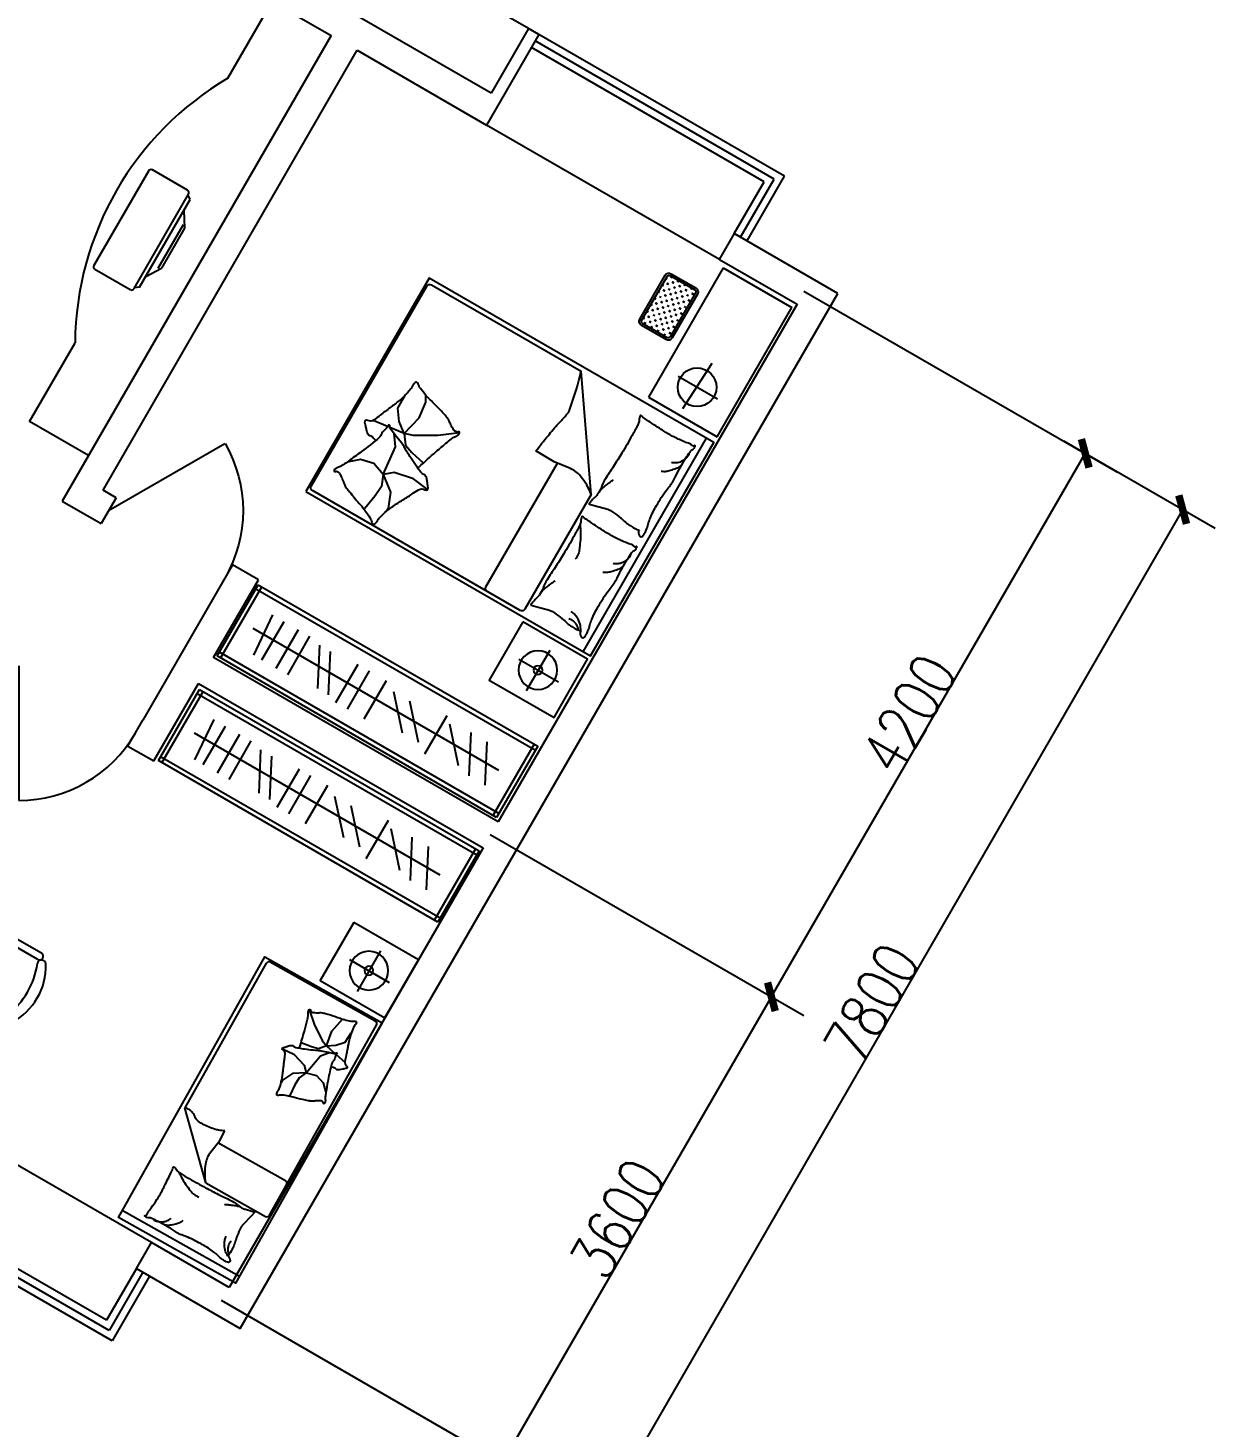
# Model space of a CAD drawing. Header units: millimetres. Extents: x 887 to 46100, y 472 to 33576.
# Drawn here: x 36855 to 44798, y 11650 to 21015 of the extents above; entities that cross this region are included whole.
import ezdxf
from ezdxf.enums import TextEntityAlignment as Align

# ---------------------------------------------------------------- set-up
doc = ezdxf.new("R2010")
doc.units = ezdxf.units.MM
for name, color, linetype in [('GROUND', 2, 'Continuous'), ('PUB_DIM', 3, 'Continuous'), ('PUB_WINDW', 7, 'Continuous'), ('WALL', 255, 'Continuous'), ('WINDOW', 2, 'Continuous'), ('家具', 151, 'Continuous')]:
    doc.layers.add(name, color=color, linetype=linetype)
doc.styles.add('DIM_FONT', font='SIMPLEX', dxfattribs={"width": 0.8})
doc.styles.add('SIMPLEX', font='SIMPLEX.SHX')
doc.styles.get("Standard").update_dxf_attribs({"font": 'arial.ttf'})
doc.dimstyles.new('DIMN', dxfattribs={"dimtxt": 300, "dimasz": 1, "dimexe": 250, "dimexo": 300, "dimgap": 0.09, "dimtad": 1, "dimdec": 0, "dimzin": 0, "dimdsep": 46, "dimtxsty": 'DIM_FONT', "dimblk": '_DIMX', "dimcen": 0.09, "dimclrt": 7, "dimadec": 0, "dimazin": 0, "dimtfac": 1, "dimtdec": 0, "dimtix": 1, "dimtmove": 2, "dimatfit": 3, "dimldrblk": '_DIMX', "dimfxl": 1, "dimtolj": 1, "dimtzin": 0, "dimarcsym": 0})

# ---------------------------------------------------------------- blocks, each defined once
blk = doc.blocks.new('_DIMX')
at = {"const_width": 50}
blk.add_lwpolyline([(-70, -70), (70, 70)], dxfattribs=at)
blk = doc.blocks.new('*D32')
at = {"layer": 'DEFPOINTS', "color": 0, "transparency": 16777216}
for p in [(45037.3, -12640.4), (41137.3, -19395.4), (42193.3, -20005)]:
    blk.add_point(p, dxfattribs=at)
at = {"layer": 'PUB_DIM', "color": 0, "lineweight": -2, "transparency": 16777216}
for p, q in [((45297.1, -12790.4), (46309.8, -13375)), ((46092.8, -13250.9), (42193.8, -20004.2)), ((41397.1, -19545.4), (42409.8, -20130))]:
    blk.add_line(p, q, dxfattribs=at)
for p, rotation in [((46093.3, -13250), 59.99999999999994), ((42193.3, -20005), 239.9999999999999)]:
    blk.add_blockref('_DIMX', p, dxfattribs=dict(at, rotation=rotation))
at = {"layer": 'PUB_DIM', "color": 7, "transparency": 16777216, "insert": (44013.3, -16552.5), "char_height": 300, "attachment_point": 5, "rotation": 60, "style": 'DIM_FONT'}
blk.add_mtext('\\A1;7800', dxfattribs=at)
blk = doc.blocks.new('_C2WLJ')
at = {"layer": '家具'}
for p, q in [((0, 550), (2400, 550)), ((0, 0), (0, 550)), ((0, 520), (2400, 520)), ((30, 0), (30, 550)), ((2370, 550), (2370, 0)), ((2400, 550), (2400, 0)), ((232, 127.9), (206, 424.7)), ((303.1, 127.4), (303.1, 425.2)), ((425.4, 127.4), (425.4, 425.2)), ((524.7, 127.4), (524.7, 425.2)), ((769.3, 147.8), (620.3, 405.8)), ((861, 147.8), (712.1, 405.8)), ((937.5, 127.4), (937.5, 425.2)), ((1036.8, 127.4), (1036.8, 425.2)), ((1182.1, 127.4), (1182.1, 425.2)), ((1481.2, 172.1), (1270.5, 382.7)), ((1618.7, 172.1), (1408.1, 382.7)), ((1701.8, 127.4), (1701.8, 425.2)), ((1962.7, 172.1), (1752.1, 382.7)), ((2068.6, 147.8), (1919.7, 405.8)), ((2206.2, 147.8), (2057.3, 405.8)), ((127.3, 280.1), (2236.8, 280.1)), ((2400, 30), (0, 30)), ((2400, 0), (0, 0))]:
    blk.add_line(p, q, dxfattribs=at)
at = {"style": 'DIM_FONT', "width": 0.8, "flags": 9}
for tag in ['YSIZE', 'XSIZE']:
    blk.add_attdef(tag, (0, 0), '', height=0.5, dxfattribs=at)
blk = doc.blocks.new('M_C55HKH')
for p, q in [((0, -52.4), (900, -52.4)), ((25.8, -508.5), (25.8, -1967.8)), ((502.6, -488.5), (45.8, -488.5)), ((502.6, -488.5), (871.6, -858.3)), ((45.8, -761.1), (564.4, -761.1)), ((871.6, -1967.8), (871.6, -858.3)), ((299.4, -1273), (294.5, -1270)), ((306.6, -1352.3), (299.4, -1273)), ((304.8, -1407.4), (306.6, -1352.3)), ((357, -1410.4), (393.4, -1337.5)), ((393.4, -1337.5), (392.3, -1318.1)), ((146.2, -1456.3), (99.8, -1409.5)), ((210.6, -1478.3), (146.2, -1456.3)), ((278.4, -1459.1), (210.6, -1478.3)), ((278.4, -1459.1), (251, -1605.9)), ((278.4, -1459.1), (304.8, -1407.4)), ((278.4, -1459.1), (357, -1410.4)), ((316.5, -1498.2), (278.4, -1459.1)), ((412.1, -1526.9), (316.5, -1498.2)), ((495.3, -1522.7), (412.1, -1526.9)), ((163.5, -1664.3), (88.8, -1648.6)), ((249.3, -1682.4), (175.1, -1666.8)), ((249.3, -1682.4), (195.7, -1717.6)), ((218.9, -1643.3), (211.2, -1652.3)), ((251, -1605.9), (218.9, -1643.3)), ((249.3, -1682.4), (286.2, -1639.5)), ((249.3, -1682.4), (266, -1787)), ((292.2, -1700.3), (249.3, -1682.4)), ((286.2, -1639.5), (333.2, -1627.5)), ((333.2, -1627.5), (405.4, -1617.7)), ((153.5, -1766.5), (147.3, -1840.5)), ((195.7, -1717.6), (153.5, -1766.5)), ((391.2, -1768.8), (292.2, -1700.3)), ((468.8, -1838.9), (391.2, -1768.8)), ((266, -1787), (242.8, -1892.3)), ((45.8, -1987.8), (851.6, -1987.8))]:
    blk.add_line(p, q)
blk.add_lwpolyline([(0, -2000), (0, 0), (900, 0), (900, -2000)], close=True)
for points in [[(135.1, -133.6, -0.263368), (107.1, -114.8, -0.494818), (116.3, -96.1, -0.049225), (134, -94.3, -0.036831), (157.6, -96.1, -0.031893), (195.6, -104.2, 0.035782), (229.5, -111.2, 0.032941), (319.2, -117.1, 0.026564), (430.4, -111.2, 0.017905), (467.9, -105.8, -0.033397), (488.1, -103.6, -0.03204), (525.2, -104.3, 0.018442), (589.5, -107.3, 0.010837), (654.3, -106.6, 0.014624), (702.2, -103.6, 0.111249), (724.7, -96.3, -0.153708), (741.6, -92.3, -0.076444), (749.1, -94, -0.215512), (751, -96.1, -0.585858), (748.4, -99.1, 0.363489), (743.5, -101.7, 0.191716), (743.4, -113.2, -0.129675), (745.4, -129.9, -0.01735), (742.4, -146.7, 0.019326), (739.8, -161.8, 0.018818), (733.1, -230.1, 0.021828), (732.2, -289.4, 0.006204), (733.6, -323.2, 0.001963), (739.8, -430.1, 0.028341), (744, -466.2, -0.117014), (743.5, -475.1, -0.36606), (742.1, -476.1, -0.03973), (728.5, -473.3, -0.048309), (714.7, -467.8, 0.062981), (704.1, -463.9, 0.04058), (680.7, -460.5, 0.014345), (613.9, -458.3, 0.005484), (488.5, -459, 0.007153), (392.3, -462, 0.008762), (349.8, -464.7, -0.008153), (304.1, -467.6, -0.06251), (247, -463.2, 0.078669), (201.4, -461.2, 0.047825), (179, -465.9, -0.034494), (148.2, -473.3, -0.023571), (122.9, -476.3, -0.510228), (121.9, -475.1), (129.4, -445.1), (150.1, -362.6, 0.073041), (152.1, -343, 0.023305), (146.3, -281.9, 0.018299), (142.3, -259, -0.01097), (134.9, -221, -0.042281), (132, -186.7, -0.027201), (134.9, -133.3)], [(133.4, -149.6, -0.05369), (147.6, -162.6, -0.070312), (155.7, -174.9, -0.015448), (159.5, -183.4, -0.013244), (163.2, -193.7, -0.082127), (166.2, -211.7, -0.064164), (163.2, -234.9)], [(134.9, -133.6, -0.077379), (169.7, -158.9, -0.077379), (195.2, -193.7, -0.047525), (205.1, -218.3, -0.047525), (210.2, -244.3)], [(608.9, -107.4, 0.027842), (585.2, -118, 0.048685), (572.6, -126.1, 0.023666), (544.7, -150.5, 0.031223), (525.7, -171.1, 0.046801), (520.6, -178.8, 0.023191), (512.5, -195.5)], [(690.9, -101.7, 0.088153), (656.4, -105.2, 0.088153), (625.2, -120.5, 0.077547), (603.6, -142.1, 0.077547), (589.5, -169.3)], [(225.5, -460.5, 0.009729), (252.8, -451.5, 0.009729), (279.7, -441.4, 0.007971), (301.4, -432.3, 0.007971), (322.9, -422.6)], [(694.7, -462, 0.016108), (655.8, -435.8, 0.024599), (629, -420.7, 0.009477), (579.9, -397.4, 0.015937), (550.1, -385.1, 0.072521), (533.7, -381.5, 0.033339), (497.5, -381.3)], [(502.6, -488.5, -0.085272), (565.9, -598.6, -0.124044), (575.2, -686.2), (561.5, -781.6), (563.3, -854.1)], [(563.3, -854.1, -0.027362), (601.8, -837.7, -0.040834), (628.9, -830.3, -0.038441), (716.6, -820.8, -0.076528), (760.7, -826.1, -0.103649), (788.2, -840.5, 0.093398), (818.4, -857, 0.072727), (840.5, -860.8, 0.052315), (871.6, -858.3)], [(400.3, -1581.4, 0.025626), (401.8, -1590.8, 0.0108), (426.4, -1696.7, 0.00456), (445.4, -1768.5, 0.01125), (454.1, -1797.4, 0.069394), (461.7, -1813.2, -0.079756), (468.1, -1827, -0.106399), (468.8, -1838.9, -0.328642), (465.8, -1841.8, -0.299547), (460.8, -1839.5, 0.189917), (454.1, -1834.5, 0.033518), (446, -1832.9, 0.075627), (442.4, -1833, 0.053489), (435.9, -1834.8, 0.017838), (417.6, -1843, 0.038394), (397.1, -1855.1, -0.059529), (383.5, -1862.4, -0.035943), (361.9, -1869, -0.011245), (291.4, -1883.8, -0.006203), (259.2, -1889.3, 0.010783), (240.6, -1892.7, 0.019485), (229.8, -1895.4, 0.005062), (188.4, -1907.7, 0.101392), (167.2, -1919.3, -0.223768), (156.1, -1922.3, -0.25558), (152.7, -1919.5, -0.081563), (149.7, -1906.7, -0.071805), (150.7, -1893, 0.069985), (151.8, -1879, 0.03546), (145.4, -1830.7, 0.029432), (130.3, -1774, 0.001554), (121.1, -1746.5, -0.00152), (111.6, -1718.4, -0.004735), (102.3, -1689.3, 0.00382), (90.8, -1653.2, 0.296001), (66.5, -1633.6, -0.649774), (60.7, -1615.9, -0.02319), (64.7, -1612.6, 0.0288), (67.9, -1609.9, 0.005727), (73, -1605.1, -0.004358), (79.6, -1598.7, -0.027528), (94.1, -1586.2, -0.046214), (103.8, -1580.2, -0.194121), (117.3, -1579, 0.133719), (136.6, -1579.7, 0.005779), (154.6, -1575.2, 0.008882)]]:
    blk.add_lwpolyline(points, format="xyb")
blk.add_lwpolyline([(345.4, -1251, 0.101392), (365.7, -1237.8, -0.223768), (376.5, -1234, -0.25558), (380.2, -1236.5, -0.081563), (384.2, -1249.1, -0.071805), (384.2, -1262.7, 0.069985), (384.1, -1276.8, 0.03546), (394.2, -1324.5, 0.029432), (413.7, -1379.8, 0.001554), (425, -1406.6, -0.00152), (436.5, -1433.9, -0.004735), (448, -1462.2, 0.00382), (462.3, -1497.3, 0.296001), (488, -1515, -0.649774), (495.1, -1532.2, -0.02319), (491.4, -1535.7, 0.0288), (488.4, -1538.7, 0.005727), (483.8, -1543.9, -0.004358), (477.7, -1550.8, -0.027528), (464.1, -1564.3, -0.046214), (454.9, -1571.1, -0.194121), (441.5, -1573.2, 0.133719), (422.3, -1574.1, 0.011505), (387.3, -1586.1, 0.008882), (342.6, -1603.5, 0.012426), (285.7, -1628.6, -0.033612), (264.2, -1636.9), (217.8, -1651.5), (182, -1662.8, 0.224341), (170.4, -1673.5, -0.722772), (163.3, -1673.1, -0.103513), (163.2, -1670, 0.053465), (163.5, -1664.3, 0.030109), (161.3, -1645.6, -0.031436), (159.2, -1627.7, -0.05324), (159.9, -1615.6, 0.05518), (160.5, -1603.9, 0.056271), (157, -1583.3, 0.0108), (124.3, -1479.6, 0.00456), (99.8, -1409.5, 0.01125), (89, -1381.3, 0.069394), (80.2, -1366.2, -0.079756), (72.8, -1352.9, -0.106399), (71.2, -1341.1, -0.328642), (73.9, -1337.9, -0.299547), (79.1, -1339.9, 0.189917), (86.1, -1344.3, 0.033518), (94.3, -1345.3, 0.075627), (98, -1345, 0.053489), (104.3, -1342.6, 0.017838), (121.9, -1333, 0.038394), (141.4, -1319.4, -0.059529), (154.4, -1311.1, -0.035943), (175.4, -1302.8, -0.011245), (244.6, -1282.8, -0.006203), (276.3, -1274.7, 0.010783), (294.5, -1270, 0.019485), (305.2, -1266.5, 0.005062)], format="xyb", close=True)
for centre, start, end in [((45.8, -508.5), 90, 180), ((45.8, -741.1), 180, 270), ((45.8, -1967.8), 180, 270), ((851.6, -1967.8), 270, 0)]:
    blk.add_arc(centre, 20, start, end)
at = {"style": 'DIM_FONT', "width": 0.8, "flags": 9}
for tag in ['YSIZE', 'XSIZE']:
    blk.add_attdef(tag, (0, 0), '', height=0.5, dxfattribs=at)
blk = doc.blocks.new('M_C32CXI')
for p, q in [((-188.1, 275), (86.9, 275)), ((86.9, 225), (-188.1, 225)), ((211.9, 250), (111.9, 250)), ((261.9, 200), (261.9, -200)), ((-188.1, -225), (86.9, -225)), ((86.9, -275), (-188.1, -275)), ((211.9, -250), (111.9, -250))]:
    blk.add_line(p, q)
for centre, radius, start, end in [((111, 0), 425.9, 148.10921, 211.89079), ((-226.8, 210.2), 28.1, 338.76069, 148.10921), ((314, 0), 552.1, 158.76069, 201.23931), ((-188.1, 250), 25, 90, 270), ((86.9, 250), 25, 270, 90), ((211.9, 200), 50, 0, 90), ((-226.8, -210.2), 28.1, 211.89079, 21.23931), ((-188.1, -250), 25, 90, 270), ((86.9, -250), 25, 270, 90), ((211.9, -200), 50, 270, 0)]:
    blk.add_arc(centre, radius, start, end)
at = {"width": 0.8, "flags": 9}
for tag in ['XSIZE', 'YSIZE']:
    blk.add_attdef(tag, (0, 0), '', height=0.5, dxfattribs=at)
blk = doc.blocks.new('_C3XND')
at = {"layer": '家具'}
for p, q in [((6.2, 92.7), (6.2, 397.6)), ((-148.9, 249.4), (164.7, 249.4))]:
    blk.add_line(p, q, dxfattribs=at)
blk.add_lwpolyline([(-225, 500), (225, 500), (225, 0), (-225, 0)], close=True, dxfattribs=at)
for radius in [129.6, 29.6]:
    blk.add_circle((4.7, 251.5), radius, dxfattribs=at)
at = {"style": 'DIM_FONT', "width": 0.8, "flags": 9}
for tag in ['YSIZE', 'XSIZE']:
    blk.add_attdef(tag, (0, 0), '', height=0.5, dxfattribs=at)
blk = doc.blocks.new('_C4XPD')
at = {"layer": '家具'}
h = blk.add_hatch(dxfattribs=at)
h.set_pattern_fill('CROSS', color=256, scale=4, style=0)
h.set_pattern_definition([(0, (-481053.1, -24374.426), (25.4, 25.4), [12.7, -38.1]), (90, (-481046.75, -24380.776), (-25.4, 25.4), [12.7, -38.1])])
h.paths.add_polyline_path([(185, 220, 0.414214), (170, 235), (-170, 235, 0.414214), (-185, 220), (-185, 30, 0.414214), (-170, 15), (170, 15, 0.414214), (185, 30)])
for p, q in [((-200, 220), (-200, 30)), ((-185, 220), (-185, 30)), ((170, 250), (-170, 250)), ((170, 235), (-170, 235)), ((185, 30), (185, 220)), ((200, 30), (200, 220)), ((-170, 15), (170, 15)), ((-170, 0), (170, 0))]:
    blk.add_line(p, q, dxfattribs=at)
for centre, radius, start, end in [((-170, 220), 30, 90, 180), ((-170, 220), 15, 90, 180), ((170, 220), 30, 0, 90), ((170, 220), 15, 0, 90), ((-170, 30), 30, 180, 270), ((-170, 30), 15, 180, 270), ((170, 30), 30, 270, 0), ((170, 30), 15, 270, 0)]:
    blk.add_arc(centre, radius, start, end, dxfattribs=at)
at = {"style": 'DIM_FONT', "width": 0.8, "flags": 9}
for tag in ['YSIZE', 'XSIZE']:
    blk.add_attdef(tag, (0, 0), '', height=0.5, dxfattribs=at)
blk = doc.blocks.new('M_C54TQD')
for p, q in [((0, -52.4), (1500, -52.4)), ((25.8, -508.5), (25.8, -1967.8)), ((853.5, -488.5), (45.8, -488.5)), ((853.5, -488.5), (1471.6, -915.9)), ((45.8, -761.1), (915.3, -761.1)), ((1471.6, -1967.8), (1471.6, -915.9)), ((381, -1368.3), (394.8, -1471.4)), ((777.6, -1368.4), (698.4, -1472.4)), ((160.8, -1514.4), (136.8, -1517.8)), ((255.4, -1552.2), (160.8, -1514.4)), ((394.8, -1471.4), (369, -1593.5)), ((528.4, -1559.3), (508.6, -1470.4)), ((698.4, -1472.4), (623.3, -1602.7)), ((257.2, -1617.5), (188.4, -1621)), ((324.3, -1645), (255.4, -1552.2)), ((324.3, -1645), (257.2, -1617.5)), ((369, -1593.5), (324.3, -1645)), ((548.2, -1616.6), (528.4, -1559.3)), ((605.5, -1658), (548.2, -1616.6)), ((623.3, -1602.7), (605.5, -1658)), ((90.3, -1638.1), (87, -1644.6)), ((188.4, -1621), (90.3, -1638.1)), ((324.3, -1645), (510, -1663.9)), ((324.3, -1645), (355.2, -1727.5)), ((510, -1663.9), (559.9, -1700)), ((559.9, -1700), (572, -1708.6)), ((605.5, -1658), (593.7, -1752.2)), ((605.5, -1658), (734, -1626.4)), ((605.5, -1658), (654.9, -1721.3)), ((734, -1626.4), (836.8, -1640.3)), ((836.8, -1640.3), (872.8, -1660.3)), ((355.2, -1727.5), (334.6, -1810)), ((591.9, -1766.9), (580, -1861.5)), ((654.9, -1721.3), (720.1, -1768.7)), ((720.1, -1768.7), (813, -1768.7)), ((334.6, -1810), (281, -1872.6)), ((45.8, -1987.8), (1451.6, -1987.8))]:
    blk.add_line(p, q)
blk.add_lwpolyline([(0, -2000), (0, 0), (1500, 0), (1500, -2000)], close=True)
for points in [[(101, -126.8, -0.263368), (73, -108, -0.494818), (82.2, -89.3, -0.049225), (99.9, -87.5, -0.036831), (123.5, -89.3, -0.031893), (161.5, -97.4, 0.035782), (195.4, -104.4, 0.032941), (285.1, -110.3, 0.026564), (396.3, -104.4, 0.017905), (433.8, -99, -0.033397), (454, -96.8, -0.03204), (491.1, -97.5, 0.018442), (555.4, -100.5, 0.010837), (620.2, -99.8, 0.014624), (668.1, -96.8, 0.111249), (690.6, -89.5, -0.153708), (707.5, -85.5, -0.076444), (715, -87.2, -0.215512), (716.9, -89.3, -0.585858), (714.3, -92.3, 0.363489), (709.4, -94.9, 0.191716), (709.4, -106.4, -0.129675), (711.3, -123, -0.01735), (708.3, -139.8, 0.019326), (705.7, -154.9, 0.018818), (699, -223.3, 0.021828), (698.1, -282.6, 0.006204), (699.5, -316.4, 0.001963), (705.7, -423.3, 0.028341), (709.9, -459.4, -0.117014), (709.4, -468.3, -0.36606), (708, -469.3, -0.03973), (694.4, -466.5, -0.048309), (680.6, -461, 0.062981), (670, -457.1, 0.04058), (646.6, -453.7, 0.014345), (579.8, -451.4, 0.005484), (454.4, -452.2, 0.007153), (358.2, -455.2, 0.008762), (315.7, -457.9, -0.008153), (270, -460.8, -0.06251), (212.9, -456.4, 0.078669), (167.3, -454.4, 0.047825), (144.9, -459.1, -0.034494), (114.1, -466.5, -0.023571), (88.8, -469.5, -0.510228), (87.8, -468.3), (95.3, -438.3), (116, -355.7, 0.073041), (118, -336.2, 0.023305), (112.2, -275, 0.018299), (108.2, -252.2, -0.01097), (100.8, -214.2, -0.042281), (97.9, -179.9, -0.027201), (100.8, -126.5)], [(99.3, -142.8, -0.05369), (113.5, -155.8, -0.070312), (121.6, -168.1, -0.015448), (125.4, -176.6, -0.013244), (129.1, -186.8, -0.082127), (132.1, -204.9, -0.064164), (129.1, -228.1)], [(100.8, -126.8, -0.077379), (135.6, -152.1, -0.077379), (161.1, -186.8, -0.047525), (171, -211.5, -0.047525), (176.1, -237.5)], [(574.8, -100.6, 0.027842), (551.1, -111.2, 0.048685), (538.5, -119.3, 0.023666), (510.6, -143.6, 0.031223), (491.6, -164.3, 0.046801), (486.5, -172, 0.023191), (478.4, -188.7)], [(656.8, -94.9, 0.088153), (622.3, -98.4, 0.088153), (591.1, -113.7, 0.077547), (569.5, -135.3, 0.077547), (555.4, -162.4)], [(810.2, -126.8, -0.263368), (782.3, -108, -0.494818), (791.4, -89.3, -0.049225), (809.1, -87.5, -0.036831), (832.8, -89.3, -0.031893), (870.7, -97.4, 0.035782), (904.6, -104.4, 0.032941), (994.3, -110.3, 0.026564), (1105.5, -104.4, 0.017905), (1143, -99, -0.033397), (1163.3, -96.8, -0.03204), (1200.3, -97.5, 0.018442), (1264.7, -100.5, 0.010837), (1329.4, -99.8, 0.014624), (1377.3, -96.8, 0.111249), (1399.9, -89.5, -0.153708), (1416.8, -85.5, -0.076444), (1424.2, -87.2, -0.215512), (1426.2, -89.3, -0.585858), (1423.5, -92.3, 0.363489), (1418.6, -94.9, 0.191716), (1418.6, -106.4, -0.129675), (1420.5, -123, -0.01735), (1417.5, -139.8, 0.019326), (1414.9, -154.9, 0.018818), (1408.3, -223.3, 0.021828), (1407.4, -282.6, 0.006204), (1408.8, -316.4, 0.001963), (1414.9, -423.3, 0.028341), (1419.2, -459.4, -0.117014), (1418.6, -468.3, -0.36606), (1417.2, -469.3, -0.03973), (1403.6, -466.5, -0.048309), (1389.9, -461, 0.062981), (1379.2, -457.1, 0.04058), (1355.8, -453.7, 0.014345), (1289.1, -451.4, 0.005484), (1163.6, -452.2, 0.007153), (1067.5, -455.2, 0.008762), (1024.9, -457.9, -0.008153), (979.2, -460.8, -0.06251), (922.1, -456.4, 0.078669), (876.5, -454.4, 0.047825), (854.1, -459.1, -0.034494), (823.4, -466.5, -0.023571), (798, -469.5, -0.510228), (797.1, -468.3), (804.6, -438.3), (825.2, -355.7, 0.073041), (827.2, -336.2, 0.023305), (821.5, -275, 0.018299), (817.4, -252.2, -0.01097), (810.1, -214.2, -0.042281), (807.2, -179.9, -0.027201), (810.1, -126.5)], [(1284.1, -100.6, 0.027842), (1260.3, -111.2, 0.048685), (1247.8, -119.3, 0.023666), (1219.8, -143.6, 0.031223), (1200.8, -164.3, 0.046801), (1195.7, -172, 0.023191), (1187.7, -188.7)], [(1366.1, -94.9, 0.088153), (1331.5, -98.4, 0.088153), (1300.3, -113.7, 0.077547), (1278.7, -135.3, 0.077547), (1264.7, -162.4)], [(191.4, -453.7, 0.009729), (218.7, -444.6, 0.009729), (245.6, -434.6, 0.007971), (267.3, -425.5, 0.007971), (288.8, -415.8)], [(660.6, -455.2, 0.016108), (621.7, -429, 0.024599), (594.9, -413.9, 0.009477), (545.8, -390.6, 0.015937), (516, -378.3, 0.072521), (499.6, -374.7, 0.033339), (463.4, -374.5)], [(900.6, -453.7, 0.009729), (927.9, -444.6, 0.009729), (954.8, -434.6, 0.007971), (976.6, -425.5, 0.007971), (998, -415.8)], [(853.5, -488.5, -0.085272), (916.8, -598.6, -0.124044), (926, -686.2), (912.4, -781.6), (914.1, -911.7)], [(914.1, -911.7, 0.007867), (1031.7, -893.9, 0.009508), (1128.5, -875.9, 0.006616), (1193.5, -861.5, -0.023828), (1211.7, -858.2, -0.080713), (1230.3, -858.7, -0.009591), (1382.9, -890.6, -0.013133), (1416.4, -899.2, -0.007859), (1471.6, -915.9)], [(464, -1480.4, 0.025626), (475.6, -1477.6, 0.0108), (604.9, -1436, 0.00456), (692.4, -1404.8, 0.01125), (727.5, -1391, 0.069394), (746.3, -1379.9, -0.079756), (762.9, -1370.5, -0.106399), (777.6, -1368.4, -0.328642), (781.6, -1371.8, -0.299547), (779.2, -1378.3, 0.189917), (773.7, -1387.1, 0.033518), (772.5, -1397.4, 0.075627), (773, -1402, 0.053489), (776, -1409.8, 0.017838), (788.1, -1431.8, 0.038394), (805.3, -1456.1, -0.059529), (815.7, -1472.2, -0.035943), (826.3, -1498.4, -0.011245), (851.9, -1584.7, -0.006203), (862.2, -1624.3, 0.010783), (868.3, -1647, 0.019485), (872.8, -1660.3, 0.005062), (892.4, -1710.5, 0.101392), (909.1, -1735.8, -0.223768), (914, -1749.2, -0.25558), (910.9, -1753.8, -0.081563), (895.2, -1758.9, -0.071805), (878.1, -1759, 0.069985), (860.5, -1759.1, 0.03546), (801, -1772.1, 0.029432), (732, -1796.8, 0.001554), (698.6, -1811.2, -0.00152), (664.5, -1825.8, -0.004735), (629.3, -1840.5, 0.00382), (585.5, -1858.6, 0.296001), (563.6, -1890.9, -0.649774), (542.2, -1899.9, -0.02319), (537.7, -1895.3, 0.0288), (534, -1891.6, 0.005727), (527.4, -1885.8, -0.004358), (518.8, -1878.2, -0.027528), (501.8, -1861.4, -0.046214), (493.2, -1849.9, -0.194121), (490.4, -1833.2, 0.133719), (489.3, -1809.2, 0.005779), (481.8, -1787.2, 0.008882)]]:
    blk.add_lwpolyline(points, format="xyb")
blk.add_lwpolyline([(58.1, -1583.2, 0.101392), (39.5, -1559.2, -0.223768), (33.6, -1546.2, -0.25558), (36.4, -1541.4, -0.081563), (51.6, -1535.1, -0.071805), (68.7, -1533.7, 0.069985), (86.2, -1532.2, 0.03546), (144.5, -1514.8, 0.029432), (211.5, -1484.8, 0.001554), (243.6, -1467.9, -0.00152), (276.5, -1450.7, -0.004735), (310.5, -1433.4, 0.00382), (352.7, -1412, 0.296001), (372.1, -1378.1, -0.649774), (392.8, -1367.5, -0.02319), (397.6, -1371.7, 0.0288), (401.6, -1375.1, 0.005727), (408.6, -1380.4, -0.004358), (417.8, -1387.3, -0.027528), (436, -1402.8, -0.046214), (445.5, -1413.5, -0.194121), (449.5, -1430, 0.133719), (452.5, -1453.8, 0.011505), (471.2, -1496.2, 0.008882), (497.5, -1550, 0.012426), (534.6, -1618.4, -0.033612), (547.3, -1644.2), (570.3, -1700.5), (588.1, -1744, 0.224341), (602.6, -1757.3, -0.722772), (602.8, -1766.1, -0.103513), (599, -1766.6, 0.053465), (591.8, -1766.9, 0.030109), (568.7, -1771.5, -0.031436), (546.6, -1775.9, -0.05324), (531.5, -1776.4, 0.05518), (516.9, -1776.8, 0.056271), (491.6, -1783.4, 0.0108), (365.9, -1834.8, 0.00456), (281, -1872.6, 0.01125), (247.1, -1889, 0.069394), (229.2, -1901.6, -0.079756), (213.3, -1912.2, -0.106399), (198.9, -1915.4, -0.328642), (194.6, -1912.4, -0.299547), (196.5, -1905.7, 0.189917), (201.3, -1896.5, 0.033518), (201.7, -1886.2, 0.075627), (200.8, -1881.6, 0.053489), (197.3, -1874, 0.017838), (183.5, -1853, 0.038394), (164.5, -1830.2, -0.059529), (152.9, -1814.9, -0.035943), (140.3, -1789.6, -0.011245), (108.1, -1705.4, -0.006203), (94.9, -1666.8, 0.010783), (87, -1644.6, 0.019485), (81.6, -1631.7, 0.005062)], format="xyb", close=True)
for centre, start, end in [((45.8, -508.5), 90, 180), ((45.8, -741.1), 180, 270), ((45.8, -1967.8), 180, 270), ((1451.6, -1967.8), 270, 0)]:
    blk.add_arc(centre, 20, start, end)
at = {"style": 'DIM_FONT', "width": 0.8, "flags": 9}
for tag in ['YSIZE', 'XSIZE']:
    blk.add_attdef(tag, (0, 0), '', height=0.5, dxfattribs=at)
blk = doc.blocks.new('_DBLK')
blk.add_line((-0.5, 0), (0, -0.866))
blk.add_arc((-0.5, 0), 1, 300, 0)
at = {"style": 'SIMPLEX', "flags": 9}
blk.add_attdef('A', text='', height=1, dxfattribs=at).set_placement((0, 1.5), align=Align.MIDDLE)
blk = doc.blocks.new('_C6BOA')
for p, q in [((-230.9, 156.1), (-146.8, 208.4)), ((-158.7, 192.4), (122.5, 192.4)), ((-146.8, 208.4), (110.7, 208.4)), ((194.7, 156.1), (110.7, 208.4)), ((-338.1, 117.5), (-338.1, -109.2)), ((285.9, 133.5), (-322.1, 133.5)), ((-300.5, 156.1), (-316.5, 133.5)), ((264.4, 156.1), (-300.5, 156.1)), ((264.4, 156.1), (280.4, 133.5)), ((301.9, -109.2), (301.9, 117.5)), ((-322.1, -125.2), (285.9, -125.2))]:
    blk.add_line(p, q)
for centre, start, end in [((-322.1, 117.5), 90, 180), ((285.9, 117.5), 0, 90), ((-322.1, -109.2), 180, 270), ((285.9, -109.2), 270, 0)]:
    blk.add_arc(centre, 16, start, end)
at = {"style": 'DIM_FONT', "width": 0.8, "flags": 9}
for tag in ['YSIZE', 'XSIZE']:
    blk.add_attdef(tag, (0, 0), '', height=0.5, dxfattribs=at)
blk = doc.blocks.new('1T4F31深院')
at = {"layer": 'GROUND'}
blk.add_line((41715.3, -10029.6), (40918.5, -9569.6), dxfattribs=at)
at = {"layer": 'WALL'}
for p, q in [((41465.3, -10462.6), (40062.3, -9652.6)), ((39962.3, -9825.8), (40395.3, -10075.8)), ((40395.3, -10075.8), (38595.3, -13193.5)), ((41784.6, -10069.6), (41434.6, -10675.8)), ((41715.3, -10029.6), (41465.3, -10462.6)), ((41784.6, -10069.6), (41715.3, -10029.6)), ((38868.5, -13120.3), (40568.5, -10175.8)), ((40568.5, -10175.8), (41434.6, -10675.8)), ((43092.1, -11401.8), (42992.1, -11575)), ((43786.2, -11802.6), (43092.1, -11401.8)), ((42993.4, -11575.8), (43513, -11875.8)), ((39786.2, -18730.8), (43786.2, -11802.6)), ((43513, -11875.8), (41513, -15339.9)), ((38595.3, -13193.5), (38855.2, -13343.5)), ((38955.2, -13170.3), (38855.2, -13343.5)), ((38955.2, -13170.3), (38868.5, -13120.3)), ((39734.6, -13620.3), (39634.6, -13793.5)), ((39907.8, -13720.3), (39734.6, -13620.3)), ((39607.8, -14239.9), (39907.8, -13720.3)), ((39634.6, -13793.5), (39134.6, -14659.5)), ((41513, -15339.9), (39607.8, -14239.9)), ((39207.8, -14932.7), (39507.8, -14413.1)), ((39507.8, -14413.1), (41413, -15513.1)), ((39034.6, -14832.7), (39134.6, -14659.5)), ((39034.6, -14832.7), (39207.8, -14932.7)), ((41413, -15513.1), (39713, -18457.6)), ((39092.1, -18330), (39192.1, -18156.8)), ((39713, -18457.6), (39192.1, -18156.8)), ((39092.1, -18330), (39786.2, -18730.8))]:
    blk.add_line(p, q, dxfattribs=at)
at = {"layer": 'WINDOW'}
for p, q in [((43360.4, -11037.1), (41759.6, -10112.9)), ((43428.7, -11018.8), (41784.6, -10069.6)), ((43292.1, -11055.4), (41734.6, -10156.2)), ((42993.4, -11575.8), (41434.6, -10675.8)), ((43135.4, -11426.8), (43360.4, -11037.1)), ((43178.7, -11451.8), (43428.7, -11018.8)), ((43092.1, -11401.8), (43292.1, -11055.4)), ((39192.1, -18156.8), (37634.6, -17257.6)), ((38892.1, -18676.4), (37334.6, -17777.2)), ((38928.7, -18813), (37284.6, -17863.8)), ((38910.4, -18744.7), (37309.6, -17820.5)), ((39193.4, -18157.6), (39192.1, -18156.8)), ((39092.1, -18330), (38892.1, -18676.4)), ((39135.4, -18355), (38910.4, -18744.7)), ((39178.7, -18380), (38928.7, -18813))]:
    blk.add_line(p, q, dxfattribs=at)
at = {"layer": '家具'}
for p, q in [((39703.5, -10362.6), (39976.2, -9890.3)), ((43018.5, -11631.5), (42518.5, -12497.5)), ((43018.5, -11631.5), (43477.8, -11896.7)), ((42977.8, -12762.7), (43477.8, -11896.7)), ((38377.4, -12659.6), (38680.9, -12133.7)), ((42980.6, -12511.7), (42716.6, -12359.3)), ((42941.6, -12271), (42746.3, -12575.8)), ((42518.5, -12497.5), (42977.8, -12762.7)), ((38772, -12887.5), (38377.4, -12659.6))]:
    blk.add_line(p, q, dxfattribs=at)
blk.add_circle((42843.8, -12431), 129.6, dxfattribs=at)
blk.add_arc((40756.5, -12151.3), 2075.6, 120.48449, 179.51551, dxfattribs=at)
at = {"layer": 'WALL', "xscale": 0.9, "rotation": 329.9999999999999}
for p in [(39631.8, -14229.9), (39239, -14930.5)]:
    blk.add_blockref('_C2WLJ', p, dxfattribs=at)
at = {"layer": 'WINDOW', "xscale": 900, "zscale": 900, "rotation": 330.0000000000001}
for p, yscale in [((39294.9, -13481.9), -900), ((38694.9, -14521.1), 900)]:
    blk.add_blockref('_DBLK', p, dxfattribs=dict(at, yscale=yscale))
at = {"layer": '家具'}
for name, p, xscale, yscale, zscale, rotation in [('_C6BOA', (39109, -11393.5), 1.2, 1.2, 1.2, 240), ('M_C54TQD', (42130.7, -14229.8), -1.1, 1.1, 1.1, 240.0000000000033)]:
    blk.add_blockref(name, p, dxfattribs=dict(at, xscale=xscale, yscale=yscale, zscale=zscale, rotation=rotation))
at = {"layer": '家具', "xscale": -1}
for name, p, rotation in [('_C4XPD', (42761.4, -11954.1), 60.00000000000387), ('_C3XND', (41998.9, -14446), 60.00000000000163), ('_C3XND', (40867.7, -16457.7), 60.00000000000163)]:
    blk.add_blockref(name, p, dxfattribs=dict(at, rotation=rotation))
at = {"layer": '家具'}
for name, p, rotation in [('M_C32CXI', (38155.9, -16361.6), 149.9999999999999), ('M_C55HKH', (39755.7, -18428.8), 150.6460326145138)]:
    blk.add_blockref(name, p, dxfattribs=dict(at, rotation=rotation))
at = {"layer": 'PUB_DIM'}
for p1, p2 in [((41199.2, -15274.2), (43299.2, -11636.8)), ((39399.2, -18391.8), (41199.2, -15274.2))]:
    blk.add_aligned_dim(p1=p1, p2=p2, distance=-2473.4, dimstyle='DIMN', dxfattribs=at).render()
dim = blk.add_aligned_dim(p1=(45037.3, -12640.4), p2=(41137.3, -19395.4), distance=1219.3, dimstyle='DIMN', dxfattribs=at)
dim.commit()
dim.dimension.update_dxf_attribs({"geometry": '*D32', "text_midpoint": (44013.3, -16552.5)})

msp = doc.modelspace()

# ---------------------------------------------------------------- block references
at = {"layer": 'PUB_WINDW'}
msp.add_blockref('1T4F31深院', (-1511.3, 31041.1), dxfattribs=at)

doc.saveas('drawing.dxf')
